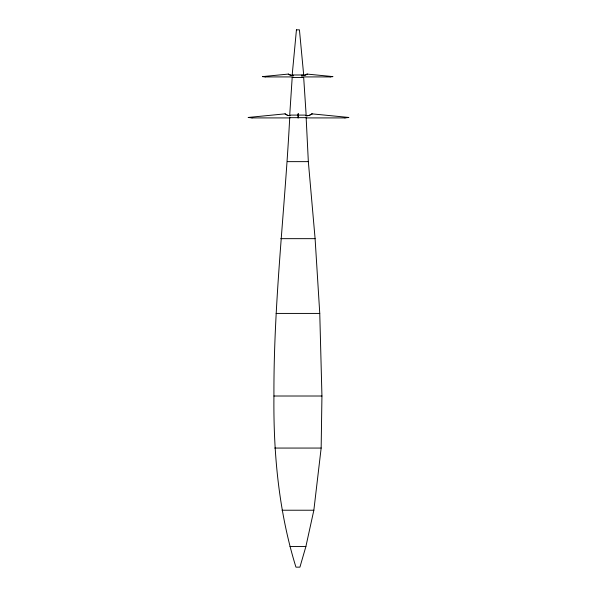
<?xml version="1.0" encoding="UTF-8"?>
<svg xmlns="http://www.w3.org/2000/svg" width="597" height="597" viewBox="0 0 597 597"><rect width="100%" height="100%" fill="white"/><g stroke="black" fill="none" stroke-linecap="round" stroke-linejoin="round"><path stroke-width="0.9" d="M321.156 448.063L321.94 396.012L319.761 313.425L315.097 238.658L308.336 161.638L306.149 117.669L289.717 117.669C284.911 210.472 273.53 302.925 273.933 396.012C273.329 453.66 278.792 511.898 295.948 567.15L299.925 567.15L305.895 546.501L313.85 510.226L321.156 448.063L274.717 448.063M302.104 75.319A9.903 8.574 -90 0 0 304 75.349L307.268 74.08L305.761 74.916M309.224 115.333L312.171 113.855L310.015 115.049M305.358 75.11L304.149 75.349A9.903 8.574 -90 0 1 302.254 75.319L301.5 75.2M308.373 115.542L309.433 115.333M308.589 115.542L307.492 115.676A14.149 12.253 90 0 1 305.686 115.721M265.247 76.916L262.456 76.61L288.284 74.08L289.135 74.677M252.135 117.915L248.143 117.467L285.045 113.855L286.985 115.049M330.156 76.916L332.954 76.61L307.119 74.08M344.865 117.915L348.857 117.467L311.955 113.855M288.284 74.08L291.403 75.349A9.903 8.574 90 0 0 293.299 75.319M265.098 76.916L293.157 76.916M301.47 76.916L330.305 76.916M285.045 113.855L287.776 115.333M297.955 117.467L298.381 117.467M251.919 117.915L290.045 117.915M306.03 117.915L345.081 117.915M287.538 161.638L308.336 161.638M280.777 238.658L315.097 238.658M276.113 313.425L319.761 313.425M273.933 396.012L321.94 396.012M282.023 510.226L313.85 510.226M289.978 546.501L305.895 546.501M288.411 115.542L289.508 115.676M287.567 115.333L288.627 115.542M289.493 74.916L291.254 75.349A9.903 8.574 90 0 0 293.149 75.319M290.194 115.736A14.149 12.253 -90 0 1 289.291 115.676M307.709 115.676A14.149 12.253 90 0 1 305.903 115.721M292.187 77.55L289.717 115.094L306.149 115.094L303.686 77.55L292.187 77.55M296.44 29.85L292.187 74.983L303.686 74.983L299.433 29.85L296.44 29.85M298.381 113.855L297.955 113.855L297.955 117.915L298.381 117.915L298.381 113.855"/></g></svg>
